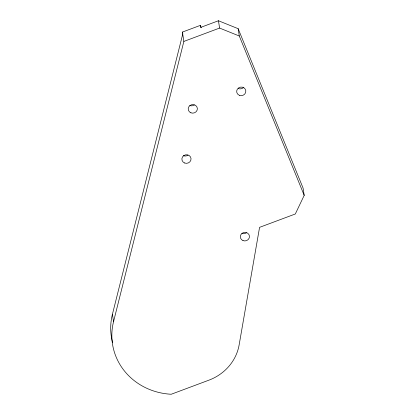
<?xml version="1.0" encoding="UTF-8"?>
<svg xmlns="http://www.w3.org/2000/svg" width="415" height="415" viewBox="0 0 415 415"><rect width="100%" height="100%" fill="white"/><g stroke="black" fill="none" stroke-linecap="round" stroke-linejoin="round"><path stroke-width="0.62" d="M112.558 342.458A64.304 60.03 -8.8 0 1 112.418 314.285L182.725 34.108M200.279 25.398L200.595 27.426L218.461 20.75L238.163 28.687L303.064 188.047L304.195 195.366L295.309 213.99L259.572 227.347L239.133 344.922A47.922 44.742 -8.8 0 1 208.372 380.368L171.234 394.25A64.304 60.03 -8.8 0 1 113.554 321.604L183.861 41.422L182.408 32.074L200.279 25.398L201.254 27.789M183.861 41.422L219.592 28.07L239.299 36.006L304.195 195.366M182.408 32.074L182.896 33.273M238.163 28.687L239.299 36.006M218.461 20.75L219.592 28.07M112.418 314.285L113.554 321.604M243.75 87.228A4.591 4.285 -8.8 0 1 238.319 88.53M246.437 232.774A4.591 4.285 -8.8 0 1 241.872 233.292M194.334 104.969A4.591 4.285 -8.8 0 1 189.774 105.488M188.005 155.153A4.591 4.285 -8.8 0 1 183.446 155.672M239.367 95.305A4.591 4.285 -8.8 0 0 245.815 90.838A4.591 4.285 -8.8 0 0 238.573 87.923A4.591 4.285 -8.8 0 0 239.367 95.305M243.008 240.607A4.591 4.285 -8.8 0 0 249.451 236.14A4.591 4.285 -8.8 0 0 242.215 233.225A4.591 4.285 -8.8 0 0 243.008 240.607M190.905 112.807A4.591 4.285 -8.8 0 0 197.353 108.341A4.591 4.285 -8.8 0 0 190.112 105.42A4.591 4.285 -8.8 0 0 190.905 112.807M184.576 162.986A4.591 4.285 -8.8 0 0 191.025 158.52A4.591 4.285 -8.8 0 0 183.783 155.604A4.591 4.285 -8.8 0 0 184.576 162.986"/></g></svg>
